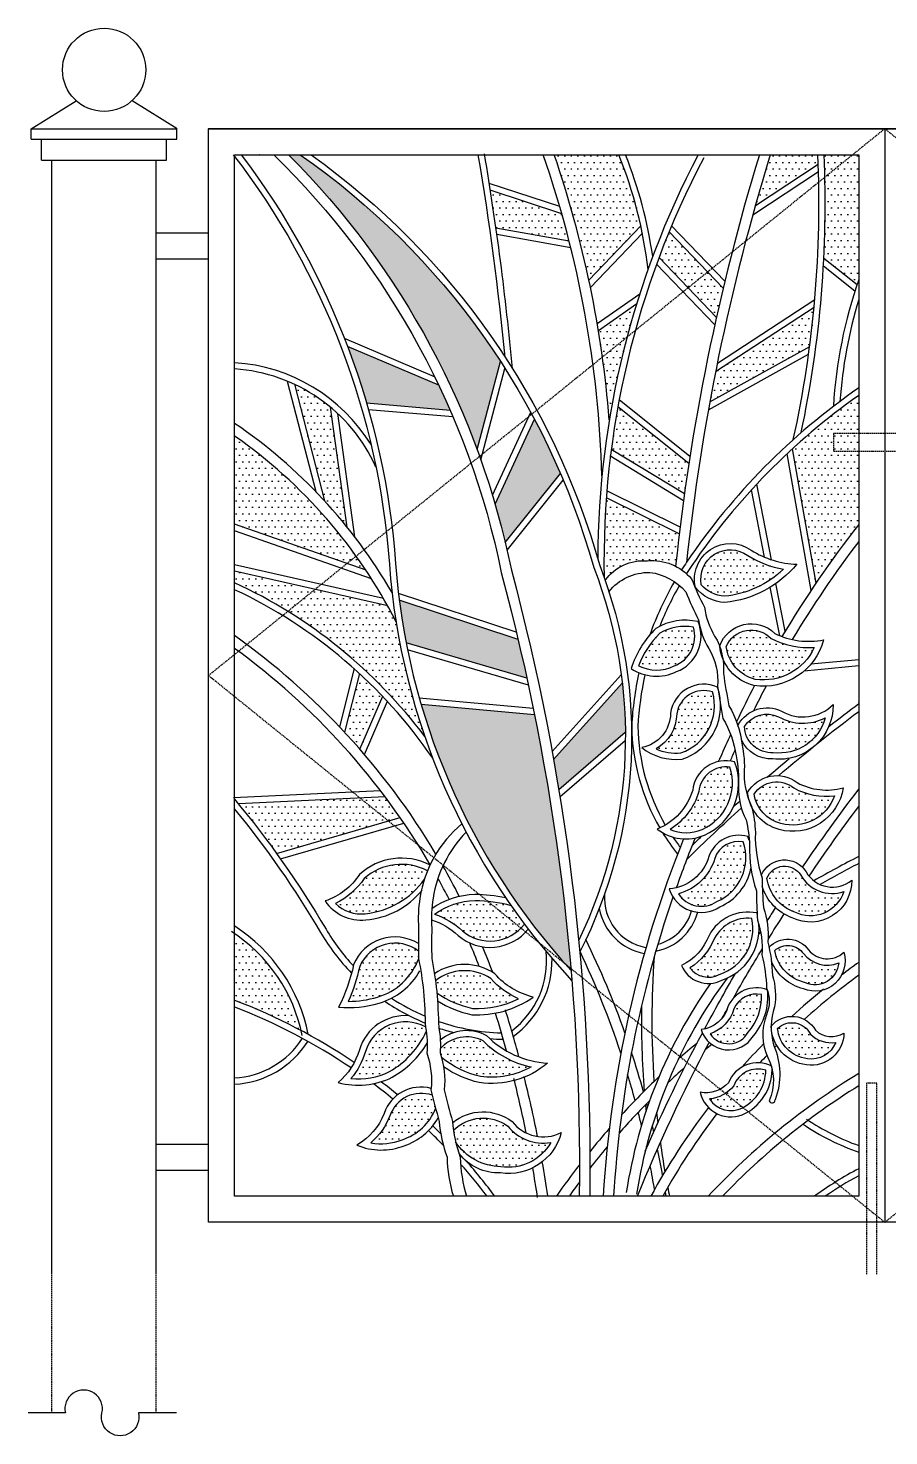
# Model space of a CAD drawing. Extents: x -51224 to -13975, y -20628 to 9094.
# Drawn here: x -44090 to -43263, y -17197 to -15845 of the extents above; entities that cross this region are included whole.
import ezdxf

# ---------------------------------------------------------------- set-up
doc = ezdxf.new("R2010")
doc.units = 0
doc.header["$LTSCALE"] = 5
doc.header["$MEASUREMENT"] = 0
doc.linetypes.add('HIDDEN', pattern=[0.375, 0.25, -0.125])
doc.layers.get('0').update_dxf_attribs({"linetype": 'CONTINUOUS'})
for name, color, linetype in [('0-MISC', 2, 'CONTINUOUS'), ('0-T_BLOCK', 7, 'CONTINUOUS'), ('1', 8, 'CONTINUOUS'), ('5', 5, 'CONTINUOUS'), ('GRILLES', 1, 'CONTINUOUS')]:
    doc.layers.add(name, color=color, linetype=linetype)
pattern_1 = [(0, (-27508.493, -23273.97), (3.125, 6.25), [0, -6.25])]

msp = doc.modelspace()

# ---------------------------------------------------------------- hatches: boundary and pattern name
at = {"layer": 'GRILLES'}
h = msp.add_hatch(dxfattribs=at)
h.set_pattern_fill('DOTS', color=2, scale=100, style=0)
h.set_pattern_definition(pattern_1)
h.paths.add_polyline_path([(-43658.4, -16249.7), (-43636, -16165.1, 0.096936), (-43828.3, -15966.7), (-43839.5, -15966.7, -0.108349)])
h.paths.add_polyline_path([(-43641.1, -16302.2, -0.012177), (-43631.3, -16339.1), (-43578.3, -16272.7, 0.020153), (-43603.4, -16220.4)])
h.paths.add_polyline_path([(-43584.9, -16547.3, -0.003305), (-43579.9, -16576.2), (-43516, -16521.2, 0.026352), (-43518.9, -16474.1)])
h.paths.add_polyline_path([(-43574.6, -16742.9), (-43568.3, -16748, 0.027859), (-43603.2, -16504.4), (-43712.1, -16494.7, 0.110487)])
h.paths.add_polyline_path([(-43610.6, -16469.3, 0.004328), (-43619, -16432), (-43733.1, -16394.4, 0.015914), (-43726.6, -16435.2)])
h.paths.add_polyline_path([(-43684.2, -16212.1, 0.008557), (-43695.2, -16188), (-43782.8, -16150.9, -0.019491), (-43764.5, -16205.3)], flags=17)
h = msp.add_hatch(dxfattribs=at)
h.set_pattern_fill('DOTS', color=2, scale=100, style=0)
h.set_pattern_definition(pattern_1)
h.paths.add_polyline_path([(-43514.3, -16141.9), (-43538, -16161, -0.014471), (-43531.4, -16221.2, -0.02416)])
h.paths.add_polyline_path([(-43541.9, -16135.3, -0.006215), (-43538, -16161), (-43514.3, -16141.9, -0.010014), (-43505, -16109.6)])
h.paths.add_polyline_path([(-43551, -16087), (-43501.1, -16034.9, 0.042293), (-43522.2, -15966.7), (-43584.2, -15966.7, -0.029823)])
h.paths.add_polyline_path([(-43570, -16049.5, 0.006558), (-43577, -16023.3), (-43645.7, -16000.8, -0.003267), (-43640.3, -16037)])
h = msp.add_hatch(dxfattribs=at)
h.set_pattern_fill('DOTS', color=2, scale=100, style=0)
h.set_pattern_definition(pattern_1)
h.paths.add_polyline_path([(-43429.3, -16174.9, 0.003532), (-43434.8, -16204), (-43338.9, -16150.8, 0.009034), (-43334.7, -16113.1)])
h.paths.add_polyline_path([(-43330.7, -15975.6, 0.002104), (-43331, -15966.7), (-43376.7, -15966.7, 0.00606), (-43391.1, -16015.4)])
h.paths.add_polyline_path([(-43291.7, -16197.8, 0.032439), (-43355.4, -16248.9), (-43332.8, -16377.9, -0.017291), (-43291.7, -16321.7)])
h = msp.add_hatch(dxfattribs=at)
h.set_pattern_fill('DOTS', color=2, scale=100, style=0)
h.set_pattern_definition(pattern_1)
h.paths.add_polyline_path([(-43291.7, -15966.7), (-43297.6, -15966.7), (-43324.3, -15988.3, -0.018401), (-43325.3, -16066.1), (-43293.4, -16091.3, -0.002916), (-43291.7, -16086.3)])
h.paths.add_polyline_path([(-43324.3, -15988.3), (-43297.6, -15966.7), (-43325, -15966.7, -0.005104)])
h = msp.add_hatch(dxfattribs=at)
h.set_pattern_fill('DOTS', color=2, scale=100, style=0)
h.set_pattern_definition(pattern_1)
h.paths.add_polyline_path([(-43494.8, -16356.6, -0.143846), (-43467.7, -16361.7, -0.003707), (-43464.2, -16330.7), (-43534.2, -16296, 0.023054), (-43536.4, -16372.8, -0.001524), (-43535.4, -16375.4, -0.266029)])
h.paths.add_polyline_path([(-43523.1, -16208.6, 0.01246), (-43529.5, -16249.6), (-43459.2, -16292.4, -0.003504), (-43454.9, -16263.2)])
h.paths.add_polyline_path([(-43436.9, -16079.3), (-43455.7, -16094.5), (-43428.5, -16122.8, -0.003422), (-43422, -16094.8)])
h.paths.add_polyline_path([(-43474, -16040.8, 0.007917), (-43483.6, -16065.4), (-43455.7, -16094.5), (-43436.9, -16079.3)])
h = msp.add_hatch(dxfattribs=at)
h.set_pattern_fill('DOTS', color=2, scale=100, style=0)
h.set_pattern_definition(pattern_1)
h.paths.add_polyline_path([(-43799.2, -16209.1, 0.064156), (-43833.7, -16187.1), (-43804.9, -16299, -0.016751), (-43783.1, -16324.3)])
h.paths.add_polyline_path([(-43708.6, -16525.2, -0.04339), (-43736.2, -16415, 0.008777), (-43744.3, -16399.9), (-43814, -16384.1), (-43840.1, -16405.2, -0.093705)])
h.paths.add_polyline_path([(-43783.3, -16359.3), (-43774.5, -16352.2, 0.084583), (-43891.3, -16236.7), (-43891.3, -16321.3)])
h.paths.add_polyline_path([(-43765.1, -16365.7, 0.008419), (-43774.5, -16352.2), (-43783.3, -16359.3)])
h.paths.add_polyline_path([(-43840.1, -16405.2), (-43814, -16384.1), (-43891.3, -16366.5), (-43891.3, -16377.7, -0.030335)])
h.paths.add_polyline_path([(-43749.1, -16486.7, 0.016562), (-43771.4, -16464.7), (-43785.7, -16521.1, -0.007974), (-43770.9, -16537.5)])
h.paths.add_polyline_path([(-43743.4, -16606.4), (-43770.6, -16584.5), (-43887.6, -16590, -0.015774), (-43851, -16637.7)])
h = msp.add_hatch(dxfattribs=at)
h.set_pattern_fill('DOTS', scale=100, style=0)
h.set_pattern_definition(pattern_1)
h.paths.add_polyline_path([(-43363.9, -16364.6, -0.100632), (-43398.4, -16351.4, 0.678632), (-43443, -16379.5, 0.206557), (-43420.6, -16390.6, 0.164112)])
h = msp.add_hatch(dxfattribs=at)
h.set_pattern_fill('DOTS', scale=100, style=0)
h.set_pattern_definition(pattern_1)
h.paths.add_polyline_path([(-43469.2, -16457.5, 0.397699), (-43450.6, -16420.2, 0.175439), (-43482.9, -16426.2, 0.105699), (-43503.2, -16457.3, 0.237244)])
h.paths.add_polyline_path([(-43486.5, -16537.2, 0.130987), (-43462.7, -16541.1, 0.397526), (-43432.2, -16482.5, 0.465603), (-43466.6, -16503.4, -0.265033)])
h.paths.add_polyline_path([(-43368.7, -16506.4, 0.389173), (-43401.5, -16515.8, 0.421821), (-43374, -16540.8, 0.177215), (-43343.2, -16533.7, -0.001399), (-43336, -16528, 0.132187), (-43323.9, -16507.4, -0.249963)])
h.paths.add_polyline_path([(-43419.1, -16439, 0.310147), (-43391.2, -16470.4, 0.331679), (-43334.5, -16439.7, -0.135102), (-43376, -16431.2, 0.543135)])
h = msp.add_hatch(dxfattribs=at)
h.set_pattern_fill('DOTS', scale=100, style=0)
h.set_pattern_definition(pattern_1)
h.paths.add_polyline_path([(-43473, -16614.5, 0.206915), (-43442.3, -16614.5, 0.385547), (-43415.5, -16554.8, 0.432961), (-43445.3, -16578.1, -0.183281)])
h.paths.add_polyline_path([(-43366.6, -16608.8, 0.391506), (-43314.9, -16582.3, -0.155677), (-43354.2, -16574.7, 0.442519), (-43392.3, -16580.5, 0.299569)])
h.paths.add_polyline_path([(-43402.8, -16626.4, 0.365015), (-43430.1, -16642.4, -0.262488), (-43465, -16676.3, 0.422404), (-43428.1, -16683.7, 0.395718)])
h = msp.add_hatch(dxfattribs=at)
h.set_pattern_fill('DOTS', color=2, scale=100, style=0)
h.set_pattern_definition(pattern_1)
h.paths.add_polyline_path([(-43743.4, -16606.4), (-43732.3, -16603.2, 0.00895), (-43746.7, -16583.3), (-43770.6, -16584.5)])
h = msp.add_hatch(dxfattribs=at)
h.set_pattern_fill('DOTS', scale=100, style=0)
h.set_pattern_definition(pattern_1)
h.paths.add_polyline_path([(-43660.4, -16682.7, 0.147361), (-43699.3, -16695.9, -0.107005), (-43672.5, -16711.9, 0.395116), (-43616.2, -16709.2), (-43648.4, -16683.3, 0.023798)])
h.paths.add_polyline_path([(-43625.9, -16687.5, 0.045268), (-43648.4, -16683.3), (-43616.2, -16709.2, 0.03056), (-43613, -16705.4, -0.008425)])
h.paths.add_polyline_path([(-43709, -16662.4, -0.018775), (-43706, -16654.2, 0.313479), (-43766.8, -16661.7, -0.131146), (-43794.5, -16685.6, 0.223388), (-43765.8, -16695.4, 0.216081)])
h.paths.add_polyline_path([(-43771.2, -16746.1, -0.048306), (-43782.1, -16779.6, 0.074583), (-43754.2, -16775.5, 0.23813), (-43714.5, -16738.5, 0.000117), (-43714.6, -16738.3, -0.003517), (-43714.7, -16731.4, 0.489687)])
h.paths.add_polyline_path([(-43698.4, -16759.8, -0.004907), (-43697.1, -16769.9, -0.000458), (-43697, -16771.4, 0.101386), (-43662.7, -16786.4, 0.129701), (-43618.6, -16777.1, -0.109915), (-43645.2, -16757.7, 0.323746)])
h = msp.add_hatch(dxfattribs=at)
h.set_pattern_fill('DOTS', scale=100, style=0)
h.set_pattern_definition(pattern_1)
h.paths.add_polyline_path([(-43435.1, -16873.3, 0.391269), (-43403.3, -16881.8, 0.002632), (-43403, -16881.6), (-43419.8, -16868, -0.118857)])
h.paths.add_polyline_path([(-43419.8, -16868), (-43403, -16881.6, 0.26851), (-43381, -16845.8, 0.407719), (-43411.8, -16860.8, -0.078724)])
h.paths.add_polyline_path([(-43398, -16809.2, 0.193031), (-43385.1, -16773.1, 0.356786), (-43411.7, -16786.8, -0.242894), (-43434.6, -16810.9, 0.556781)])
h.paths.add_polyline_path([(-43394.5, -16700, 0.301201), (-43430.2, -16718.8, -0.158313), (-43453.9, -16747.5, 0.371501), (-43425.8, -16753.8, 0.386808)])
h.paths.add_polyline_path([(-43344.8, -16733.8, 0.4558), (-43372.5, -16730.8, 0.302013), (-43343, -16761.7, 0.519187), (-43311, -16742.7, -0.334927)])
h.paths.add_polyline_path([(-43338.2, -16811.1, 0.508622), (-43369.7, -16805.6, 0.356511), (-43341.1, -16834.7, 0.345546), (-43313.9, -16819.1, -0.232717)])
h.paths.add_polyline_path([(-43353.2, -16693.9, 0.460328), (-43306.1, -16674.2, -0.355755), (-43347.5, -16658.4, 0.619419), (-43380, -16661.4, 0.281137)])
h = msp.add_hatch(dxfattribs=at)
h.set_pattern_fill('DOTS', color=2, scale=100, style=0)
h.set_pattern_definition(pattern_1)
h.paths.add_polyline_path([(-43827.6, -16807.6, 0.188764), (-43891.3, -16714.8), (-43891.3, -16778.6, -0.030996)])
h = msp.add_hatch(dxfattribs=at)
h.set_pattern_fill('DOTS', scale=100, style=0)
h.set_pattern_definition(pattern_1)
h.paths.add_polyline_path([(-43707.3, -16808.5, 0.01156), (-43708, -16804.6, 0.000146), (-43708, -16804.1, 0.472912), (-43765.7, -16827.7, -0.105823), (-43779.6, -16853.8, 0.145286), (-43742.7, -16847.1, 0.159444)])
h.paths.add_polyline_path([(-43606.6, -16842.6, -0.142619), (-43652.9, -16817.3, 0.348834), (-43693.7, -16824.9, -0.012315), (-43694, -16829.1, -0.014463), (-43692.6, -16833.6, 0.111348), (-43655.2, -16851.7, 0.164545)])
h.paths.add_polyline_path([(-43635.6, -16938.4, 0.31487), (-43587.7, -16915.1, -0.271394), (-43628.9, -16899.3, 0.367571), (-43681.1, -16903.4, 0.021902), (-43679, -16914.6, 0.248649)])
h.paths.add_polyline_path([(-43698.2, -16882.5, -0.00325), (-43701.4, -16869.8, 0.420078), (-43742.1, -16889.4, -0.122003), (-43760.4, -16915.4, 0.14191), (-43730.5, -16912.5, 0.223667)])

# ---------------------------------------------------------------- linework, layer by layer
for p, q in [((-44086.8, -15941.7, 0), (-43946.8, -15941.7, 0)), ((-44086.8, -15951.7, 0), (-44086.8, -15941.7, 0)), ((-43946.8, -15951.7, 0), (-43946.8, -15941.7, 0)), ((-44086.8, -15951.7, 0), (-43946.8, -15951.7, 0)), ((-44076.8, -15971.7, 0), (-44076.8, -15951.7, 0)), ((-43956.8, -15971.7, 0), (-43956.8, -15951.7, 0)), ((-44076.8, -15971.7, 0), (-43956.8, -15971.7, 0)), ((-44066.8, -17041.7, 0), (-44066.8, -15971.7, 0)), ((-43966.8, -17041.7, 0), (-43966.8, -15971.7, 0))]:
    msp.add_line(p, q)
at = {"color": 3}
for p, q in [((-43916.3, -16991.7, 0), (-43916.3, -15941.7, 0)), ((-42617.1, -15941.7, 0), (-43916.3, -15941.7, 0)), ((-43891.3, -15966.7, 0), (-43291.7, -15966.7, 0)), ((-43966.8, -16041.7, 0), (-43916.8, -16041.7, 0)), ((-43966.8, -16066.7, 0), (-43916.8, -16066.7, 0)), ((-43291.7, -16966.7, 0), (-43891.3, -16966.7, 0)), ((-42617.1, -16991.7, 0), (-43916.3, -16991.7, 0))]:
    msp.add_line(p, q, dxfattribs=at)
at = {"color": 3, "elevation": 0}
for points in [[(-43916.3, -15941.7), (-42617.1, -15941.7), (-42617.1, -16991.7), (-43916.3, -16991.7)], [(-43891.3, -15966.7), (-43291.7, -15966.7), (-43291.7, -16966.7), (-43891.3, -16966.7)]]:
    msp.add_lwpolyline(points, close=True, dxfattribs=at)
for points in [[(-43291.7, -16966.7), (-43891.3, -16966.7), (-43891.3, -15966.7), (-43291.7, -15966.7)], [(-43891.3, -15966.7), (-43291.7, -15966.7)], [(-43291.7, -16966.7), (-43891.3, -16966.7)]]:
    msp.add_lwpolyline(points, dxfattribs=at)
msp.add_circle((-44016.7, -15885.1, 0), 40)
at = {"layer": '0-MISC', "color": 8, "elevation": 0}
msp.add_lwpolyline([(-43947.1, -17174.8), (-43983.7, -17174.8, -1.253566), (-44018.8, -17174.8, 1.253566), (-44053.9, -17174.8), (-44089.7, -17174.8)], format="xyb", dxfattribs=at)
at = {"layer": '0-T_BLOCK'}
for p, q in [((-44086.8, -15941.7, 0), (-44043.4, -15914.8, 0)), ((-43946.6, -15941.7, 0), (-43989.9, -15914.8, 0))]:
    msp.add_line(p, q, dxfattribs=at)
at = {"layer": '1', "color": 4}
msp.add_line((-43266.7, -15941.7, 0), (-43266.7, -16991.7, 0), dxfattribs=at)
at = {"layer": '1'}
msp.add_line((-43291.7, -16492.4, 0), (-43291.7, -16491.9, 0), dxfattribs=at)
for centre in [(-43916.3, -15942.2, 0), (-43867.3, -15967.2, 0)]:
    msp.add_arc(centre, 0.5, 90, 180, dxfattribs=at)
at = {"layer": '5', "color": 3}
for p, q in [((-43967.3, -16916.8, 0), (-43917.3, -16916.8, 0)), ((-43967.3, -16941.8, 0), (-43917.3, -16941.8, 0))]:
    msp.add_line(p, q, dxfattribs=at)
at = {"layer": 'GRILLES'}
for p, q in [((-43391.1, -16015.4, 0), (-43330.7, -15975.6, 0)), ((-43393.5, -16024.3, 0), (-43330.5, -15982.6, 0)), ((-43579, -16016.3, 0), (-43646.7, -15994.1, 0)), ((-43577, -16023.3, 0), (-43645.7, -16000.8, 0)), ((-43570, -16049.5, 0), (-43640.3, -16037, 0)), ((-43568.4, -16055.9, 0), (-43639.4, -16043.2, 0)), ((-43551, -16087, 0), (-43501.1, -16034.9, 0)), ((-43549.5, -16094.1, 0), (-43499.6, -16042, 0)), ((-43422, -16094.8, 0), (-43474, -16040.8, 0)), ((-43420.3, -16087.9, 0), (-43471.5, -16034.8, 0)), ((-43430, -16129.9, 0), (-43485.9, -16071.6, 0)), ((-43428.5, -16122.8, 0), (-43483.6, -16065.4, 0)), ((-43325.3, -16066.1, 0), (-43293.4, -16091.3, 0)), ((-43325.7, -16073.4, 0), (-43295.4, -16097.3, 0)), ((-43543, -16128.7, 0), (-43502.1, -16100.2, 0)), ((-43541.9, -16135.3, 0), (-43505, -16109.6, 0)), ((-43427.6, -16166.7, 0), (-43334, -16105.5, 0)), ((-43429.3, -16174.9, 0), (-43334.7, -16113.1, 0)), ((-43699.2, -16179.8, 0), (-43785.8, -16143.1, 0)), ((-43695.2, -16188, 0), (-43782.8, -16150.9, 0)), ((-43434.8, -16204, 0), (-43338.9, -16150.8, 0)), ((-43658.4, -16249.7, 0), (-43636, -16165.1, 0)), ((-43436.2, -16211.6, 0), (-43339.9, -16158.3, 0)), ((-43654.8, -16259.6, 0), (-43631.6, -16171.9, 0)), ((-43840.7, -16184, 0), (-43813.4, -16290, 0)), ((-43833.7, -16187.1, 0), (-43804.9, -16299, 0)), ((-43684.2, -16212.1, 0), (-43764.5, -16205.3, 0)), ((-43453.9, -16256.4, 0), (-43521.8, -16201.9, 0)), ((-43783.1, -16324.3, 0), (-43799.2, -16209.1, 0)), ((-43775.7, -16333.7, 0), (-43792.2, -16215.2, 0)), ((-43681.6, -16218.3, 0), (-43762.8, -16211.5, 0)), ((-43643.7, -16293.4, 0), (-43606.9, -16213.8, 0)), ((-43641.1, -16302.2, 0), (-43603.4, -16220.4, 0)), ((-43454.9, -16263.2, 0), (-43523.1, -16208.6, 0)), ((-43460.1, -16298.9, 0), (-43530.8, -16255.8, 0)), ((-43459.2, -16292.4, 0), (-43529.5, -16249.6, 0)), ((-43337.6, -16385.1, 0), (-43360.6, -16253.8, 0)), ((-43332.8, -16377.9, 0), (-43355.4, -16248.9, 0)), ((-43631.3, -16339.1, 0), (-43578.3, -16272.7, 0)), ((-43629.6, -16346.5, 0), (-43575.7, -16279, 0)), ((-43375.7, -16355.5, 0), (-43389.8, -16283, 0)), ((-43464.2, -16330.7, 0), (-43534.2, -16296, 0)), ((-43463.4, -16324.4, 0), (-43533.7, -16289.5, 0)), ((-43382.3, -16353, 0), (-43394.9, -16288.5, 0)), ((-43765.1, -16365.7, 0), (-43891.3, -16321.3, 0)), ((-43759.7, -16374, 0), (-43891.3, -16327.7, 0)), ((-43748.3, -16392.8, 0), (-43891.3, -16360.4, 0)), ((-43744.3, -16399.9, 0), (-43891.3, -16366.5, 0)), ((-43367.6, -16428.5, 0), (-43376.7, -16381.8, 0)), ((-43362.4, -16424.1, 0), (-43371.3, -16378.3, 0)), ((-43620.7, -16425.2, 0), (-43733.9, -16387.8, 0)), ((-43619, -16432, 0), (-43733.1, -16394.4, 0)), ((-43610.6, -16469.3, 0), (-43726.6, -16435.2, 0)), ((-43609.1, -16476, 0), (-43725.2, -16441.9, 0)), ((-43776.5, -16460.1, 0), (-43790.6, -16515.9, 0)), ((-43291.7, -16457.5, 0), (-43344.3, -16462.5, 0)), ((-43291.7, -16451.5, 0), (-43337.7, -16455.8, 0)), ((-43771.4, -16464.7, 0), (-43785.7, -16521.1, 0)), ((-43586.3, -16539.8, 0), (-43519.9, -16466.2, 0)), ((-43584.9, -16547.3, 0), (-43518.9, -16474.1, 0)), ((-43770.9, -16537.5, 0), (-43749.1, -16486.7, 0)), ((-43604.5, -16498.3, 0), (-43713.9, -16488.5, 0)), ((-43766.5, -16542.6, 0), (-43744.6, -16491.4, 0)), ((-43603.2, -16504.4, 0), (-43712.1, -16494.7, 0)), ((-43579.9, -16576.2, 0), (-43516, -16521.2, 0)), ((-43578.8, -16583.1, 0), (-43516, -16529.1, 0)), ((-43751.1, -16577.5, 0), (-43892.3, -16584.3, 0)), ((-43746.7, -16583.3, 0), (-43887.6, -16590, 0)), ((-43851, -16637.7, 0), (-43732.3, -16603.2, 0)), ((-43847.3, -16642.8, 0), (-43728.7, -16608.4, 0))]:
    msp.add_line(p, q, dxfattribs=at)
at = {"layer": 'GRILLES', "linetype": 'HIDDEN'}
for p, q in [((-44066.8, -17174.8, 0), (-44066.8, -17041.7, 0)), ((-43966.8, -17174.8, 0), (-43966.8, -17041.7, 0))]:
    msp.add_line(p, q, dxfattribs=at)
at = {"layer": 'GRILLES', "linetype": 'HIDDEN', "elevation": 0}
for points in [[(-43266.7, -15941.7), (-43916.3, -16466.7), (-43266.7, -16991.7), (-42617.1, -16466.7)], [(-43315.9, -16251.4), (-43218.2, -16251.4), (-43218.2, -16234.3), (-43315.9, -16234.3)]]:
    msp.add_lwpolyline(points, close=True, dxfattribs=at)
at = {"layer": 'GRILLES', "elevation": 0}
for points in [[(-43892.6, -15966.7, -0.147054), (-43742.7, -16359.8, 0.171357), (-43567.3, -16759.8, -1.948613)], [(-43885, -15966.7, -0.145454), (-43736.7, -16359.3, 0.168329), (-43568.1, -16750, 0.165242)], [(-43853.7, -15966.7, -0.150811), (-43635.2, -16367.8, -0.068629), (-43560.2, -16966.7)], [(-43839.5, -15966.7, -0.147388), (-43625.5, -16365.5, -0.068594), (-43550.2, -16966.9)], [(-43828.3, -15966.7, -0.174235), (-43546.3, -16363.1, -0.208179), (-43560.8, -16720.8, -0.208179)], [(-43817.8, -15966.7, -0.171094), (-43540.6, -16361.2, -0.213577), (-43559.7, -16732.1)], [(-43291.7, -16190.5, 0.093281), (-43457.1, -16357.8, 0.007115), (-43461.9, -16365.2, 0.007115)], [(-43291.7, -16321.7, 0.032414), (-43365.5, -16429.3)], [(-43291.7, -16338, 0.028549), (-43355.6, -16432.2)], [(-43535.4, -16375.4, -0.266029), (-43494.8, -16356.6, -0.249457), (-43452.3, -16374, 0.03088), (-43439.9, -16401.1, 0.100136), (-43430.2, -16428.8, -0.158377), (-43421.8, -16464.7, 0.008948), (-43416.5, -16495.8, -0.100671), (-43404, -16531.8, -0.062282), (-43401.8, -16561, 0.120989), (-43394.4, -16593, -0.052555), (-43391.1, -16617.5, 0.089477), (-43384.5, -16661.2, 0.022272), (-43383.3, -16689.5, -0.097925), (-43379.1, -16722.7, -0.050393), (-43374.6, -16754.7, -0.112896), (-43372.6, -16784.8, 0.1518), (-43373.5, -16821.4, -0.192061), (-43372.1, -16874.3, -16.256874)], [(-43531.8, -16386.2, -0.231717), (-43492.4, -16367.7, -0.184664), (-43457.9, -16386.2, 0.03088), (-43445.6, -16413.2, 0.100136), (-43435.8, -16440.9, -0.158377), (-43427.4, -16476.9, 0.008948), (-43422.2, -16508, -0.100671), (-43409.6, -16543.9, -0.062282), (-43407.4, -16573.2, 0.120989), (-43400, -16605.2, -0.052555), (-43396.7, -16629.6, 0.089477), (-43390.1, -16673.4, 0.022272), (-43388.9, -16701.7, -0.097925), (-43384.7, -16734.9, -0.050393), (-43380.3, -16766.9, -0.209993), (-43380.5, -16792.6, 0.197948), (-43379.2, -16833.6, -0.229576), (-43377.8, -16875.1, -16.256874)], [(-43468.8, -16376.5, 0.045842), (-43492.5, -16427.8)], [(-43697.9, -16638.2, 0.103834), (-43891.3, -16428.4)], [(-43703.4, -16648.4, 0.103404), (-43891.3, -16440.7)], [(-43502.9, -16464, 0.04199), (-43509.9, -16515.2, 0.127799), (-43482.9, -16613.1)], [(-43497.2, -16465.9, 0.041284), (-43503.9, -16515.4, 0.127883), (-43477.6, -16610.3)], [(-43391.8, -16476.4, 0.009651), (-43409.2, -16511.1, 0.009651)], [(-43380.8, -16476.9, 0.006661), (-43392.9, -16500.5, 0.006661)], [(-43407.5, -16515.9, -0.013047), (-43407.5, -16514.2, -0.407265), (-43365.9, -16501.1, 0.334187), (-43316.3, -16494.6, -0.451391), (-43374.2, -16546.8, -0.301152), (-43404.5, -16528.6, -0.301152)], [(-43369, -16562.9, -0.015134), (-43291.7, -16501.2, -0.015134)], [(-43320.5, -16515.7, -0.005533), (-43291.7, -16493.7, -0.005533)], [(-43414.8, -16523.2, 0.005939), (-43424.6, -16545, 0.001097), (-43426.7, -16549.3)], [(-43343.2, -16533.7, -0.001399), (-43336, -16528)], [(-43410.6, -16538, 0.00294), (-43415.3, -16548.8)], [(-43379.7, -16564.2, -0.004235), (-43358.5, -16546.3)], [(-43891.3, -16585.6, -0.040138), (-43803.5, -16710.4, 0.054369), (-43777.2, -16745.6, 0.054369)], [(-43399.1, -16581, -0.000136), (-43398.4, -16580.4, -0.000136)], [(-43345.9, -16650.9, -0.013682), (-43291.7, -16575.9)], [(-43891.3, -16595, -0.038217), (-43808.7, -16713.5, 0.059051), (-43779, -16752.5, 0.059051)], [(-43457, -16643.3, -0.011043), (-43404.5, -16593.9)], [(-43412.2, -16592.7, -0.001243), (-43406.1, -16587.3, -0.001243)], [(-43397, -16587.2, -0.00001), (-43396.9, -16587.1, -0.00001)], [(-43339.5, -16659.4, -0.012244), (-43291.7, -16592.4)], [(-43673, -16609.2, 0.18277), (-43713.3, -16680.4, 0.058651), (-43714.6, -16709.4, 0.014697), (-43714.6, -16738.3, -0.015354), (-43709.8, -16769.9, -0.010415), (-43708, -16804.6, -0.071318), (-43706.7, -16829.1, -0.112487), (-43702.7, -16864.7, 0.007782), (-43694.8, -16894.9, 0.067424), (-43687.2, -16929.2, 0.073523), (-43681.2, -16966.7, -3.130091)], [(-43668.9, -16617.2, 0.156748), (-43700.6, -16680.4, 0.058651), (-43701.9, -16709.4, 0.014697), (-43701.9, -16738.3, -0.015354), (-43697.1, -16769.9, -0.010415), (-43695.3, -16804.6, -0.071318), (-43694, -16829.1, -0.112487), (-43690, -16864.7, 0.007782), (-43682.1, -16894.9, 0.067424), (-43674.5, -16929.2, 0.073523), (-43668.5, -16966.7)], [(-43460, -16623.6, 0.081533), (-43537.2, -16966.7)], [(-43480.3, -16617.6, 0.031268), (-43465.8, -16638.2, 0.031268)], [(-43396.9, -16625, 0.019165), (-43398.3, -16621.3, 0.399739), (-43435.8, -16640.6, -0.308794), (-43473.8, -16671.7, 0.497927), (-43425.2, -16688.9, 0.242814), (-43395.3, -16652.1, 0.242814)], [(-43470.4, -16621.8, 0.015546), (-43463.2, -16631.7, 0.015546)], [(-43448.9, -16622.8, 0.011897), (-43467.1, -16670.6, 0.011897)], [(-43451.7, -16629.7, -0.001895), (-43442.7, -16621.1)], [(-43704, -16648.5, 0.312643), (-43771.3, -16657.8, -0.164509), (-43804.3, -16683.2, 0.279095), (-43765.3, -16701.4, 0.205451), (-43711.2, -16672.8, 2.951473)], [(-43706, -16654.2, 0.313479), (-43766.8, -16661.7, -0.131146), (-43794.5, -16685.6, 0.223388), (-43765.8, -16695.4, 0.216081), (-43709, -16662.4, 0.20574)], [(-43675.5, -16678.7, 0.011922), (-43691.2, -16649.5)], [(-43385.4, -16658.6, -0.611223), (-43342.3, -16655.3, 0.466611), (-43298.5, -16663.2, -0.560733), (-43355.6, -16699.4, -0.237679), (-43384.4, -16669.2, -0.237679)], [(-43685.2, -16681.6, 0.008341), (-43696, -16661.5)], [(-43701.7, -16690.2, -0.143274), (-43660.5, -16676.7, -0.055963), (-43631.1, -16680, -0.089432)], [(-43470.2, -16679.4, 0.068421), (-43527.2, -16966.7)], [(-43699.3, -16695.9, -0.147361), (-43660.4, -16682.7, -0.069141), (-43625.9, -16687.5, -0.055762)], [(-43389.3, -16695.8, 0.005846), (-43389.7, -16694.7, 0.33136), (-43435.6, -16716.3, -0.186911), (-43462.1, -16745.2, 0.435587), (-43423.4, -16759.3, 0.344796), (-43387.6, -16705.8, 0.344796)], [(-43380, -16703, -0.002318), (-43371.6, -16689.7)], [(-43702.2, -16701.2, -0.111431), (-43676.6, -16716.4, 0.421373), (-43609.2, -16710.3, -1.574568)], [(-43699.3, -16695.9, -0.107005), (-43672.5, -16711.9, 0.430879), (-43613, -16705.4, 0.393242)], [(-43378.9, -16720.2, -0.004305), (-43363.5, -16695.7)], [(-43714.8, -16724.1, 0.461655), (-43777, -16744.3, -0.061522), (-43791.4, -16785.2, 0.097386), (-43752.4, -16781.2, 0.196314), (-43713.3, -16750.2)], [(-43387.8, -16715.5, -0.000498), (-43386, -16712.6)], [(-43377.9, -16727.7, -0.476913), (-43340, -16730.2, 0.439154), (-43306.2, -16732.5, -0.636382), (-43344.9, -16767.5, -0.240136), (-43375.7, -16741.1, -0.240136)], [(-43714.7, -16731.4, 0.489687), (-43771.2, -16746.1, -0.048306), (-43782.1, -16779.6, 0.074583), (-43754.2, -16775.5, 0.23813), (-43714.5, -16738.5, 0.196463)], [(-43656.3, -16746.1, 0.00894), (-43665.5, -16723.4, 0.00894)], [(-43643.4, -16751.7, 0.009509), (-43653.1, -16727.2, 0.009509)], [(-43625.1, -16807.9, 0.262506), (-43592, -16731.8)], [(-43412.2, -16776.5, -0.008154), (-43384.5, -16729.2)], [(-43696.5, -16779, 0.090465), (-43663.5, -16792.4, 0.167574), (-43604.4, -16775.5, -0.158491), (-43641.2, -16753.2, 0.31014), (-43699.4, -16753.1, 0.321507)], [(-43623.6, -16813.2, 0.24712), (-43586.4, -16738.4, 1.559764)], [(-43291.7, -16742.2, 0.007651), (-43308.2, -16754.3, 0.007651)], [(-43697, -16771.4, 0.101386), (-43662.7, -16786.4, 0.129701), (-43618.6, -16777.1, -0.109915), (-43645.2, -16757.7, 0.323746), (-43698.4, -16759.8, 0.305746)], [(-43439.9, -16806.2, -0.009049), (-43410.1, -16752.7)], [(-43291.7, -16754.5, 0.025629), (-43344.2, -16796.9, 0.025629)], [(-43325.5, -16767.8, 0.015051), (-43356, -16794)], [(-43747.1, -16779.4, 0.053279), (-43708.1, -16800.5)], [(-43740.6, -16776.5, 0.045318), (-43708.4, -16793.9)], [(-43618.2, -16832.9, 0.009672), (-43631.2, -16787.7, 0.009672)], [(-43422.5, -16795, -0.001327), (-43418.2, -16787.2, -0.001327)], [(-43723.6, -16793.4, 0.351075), (-43771.5, -16826, -0.148254), (-43791.8, -16857.5, 0.187658), (-43739.9, -16852.4, 0.132224), (-43706.3, -16819.7)], [(-43708, -16804.1, 0.472912), (-43765.7, -16827.7, -0.105823), (-43779.6, -16853.8, 0.145286), (-43742.7, -16847.1, 0.159444), (-43707.3, -16808.5, 0.12411)], [(-43695.5, -16798.8, 0.076508), (-43634.9, -16809.9)], [(-43630.1, -16827.2, 0.007854), (-43640.7, -16790.8, 0.007854)], [(-43695.2, -16805.3, 0.017636), (-43681.1, -16809.4, 0.017636)], [(-43693.8, -16816.6, -0.311484), (-43649.2, -16812.4, 0.188383), (-43590.6, -16838.8, -0.215235), (-43656.3, -16857.6, -0.094051), (-43690.6, -16842.5)], [(-43693.7, -16824.9, -0.348834), (-43652.9, -16817.3, 0.142619), (-43606.6, -16842.6, -0.164545), (-43655.2, -16851.7, -0.111348), (-43692.6, -16833.6, -0.105573)], [(-43646.3, -16815.3, 0.015696), (-43633.2, -16816)], [(-43496.9, -16923.5, -0.018644), (-43442, -16810)], [(-43374.7, -16811.8, 0.000338), (-43375.4, -16812.5, 0.000338)], [(-43504.4, -16966.7, -0.024257), (-43435.4, -16819.1, -0.024257)], [(-43383.2, -16820.4, 0.011364), (-43403.9, -16842.6)], [(-43370.6, -16821.9, 0.001037), (-43372.6, -16823.8, 0.001037)], [(-43380, -16831.5, 0.00371), (-43386.8, -16838.6)], [(-43611.2, -16906, 0.011142), (-43623.1, -16853.6, 0.011142)], [(-43600.3, -16909.3, 0.012097), (-43613.2, -16851.9, 0.012097)], [(-43702.6, -16863.2, 0.393332), (-43747.8, -16887.3, -0.170741), (-43773.8, -16917.6, 0.19603), (-43728.5, -16918.2, 0.189489), (-43695.8, -16891.4, 0.189489)], [(-43701.4, -16869.8, 0.420078), (-43742.1, -16889.4, -0.122003), (-43760.4, -16915.4, 0.14191), (-43730.5, -16912.5, 0.223667), (-43698.2, -16882.5)], [(-43436.1, -16881.6, 0.038021), (-43491.5, -16966.7)], [(-43682, -16896.1, -0.345455), (-43624.7, -16895, 0.363771), (-43577.5, -16905.5, -0.384388), (-43636, -16944.4, -0.235997), (-43675.7, -16925.8)], [(-43681.1, -16903.4, -0.367571), (-43628.9, -16899.3, 0.271394), (-43587.7, -16915.1, -0.31487), (-43635.6, -16938.4, -0.248649), (-43679, -16914.6, -0.283444)], [(-43428, -16887.4, 0.036035), (-43480.1, -16966.7)], [(-43341.9, -16892.6, 0.063609), (-43291.7, -16918.1, 0.063609)], [(-43345.3, -16897.5, 0.065958), (-43291.7, -16924.4, 0.065958)], [(-43590.4, -16966.4, 0.006823), (-43595.8, -16933.7, 0.006823)], [(-43600.3, -16967.9, 0.005971), (-43604.9, -16939.5, 0.005971)]]:
    msp.add_lwpolyline(points, format="xyb", dxfattribs=at)
for points in [[(-43448.6, -16382.1, -0.693512), (-43395, -16346.4, 0.134591), (-43351.2, -16359.8, -0.196581), (-43420.4, -16396.6, -0.220919)], [(-43443, -16379.5, -0.678632), (-43398.4, -16351.4, 0.100632), (-43363.9, -16364.6, -0.164112), (-43420.6, -16390.6, -0.206557)], [(-43446.1, -16415, 0.196169), (-43486.6, -16421.5, 0.121333), (-43510.5, -16459.9, 0.267544), (-43466.8, -16463, 0.424854)], [(-43450.6, -16420.2, 0.175439), (-43482.9, -16426.2, 0.105699), (-43503.2, -16457.3, 0.237244), (-43469.2, -16457.5, 0.397699)], [(-43425.3, -16438.2, -0.548134), (-43372.4, -16426.3, 0.16447), (-43325.5, -16432.5, -0.381849), (-43392.4, -16476.3, -0.322068)], [(-43419.1, -16439, -0.543135), (-43376, -16431.2, 0.135102), (-43334.5, -16439.7, -0.331679), (-43391.2, -16470.4, -0.310147)], [(-43427.4, -16477.9, 0.500179), (-43472.6, -16502.9, -0.361189), (-43500.2, -16535.9, 0.198244), (-43461.4, -16547, 0.417673)], [(-43432.2, -16482.5, 0.465603), (-43466.6, -16503.4, -0.265033), (-43486.5, -16537.2, 0.130987), (-43462.7, -16541.1, 0.397526)], [(-43401.5, -16515.8, -0.389173), (-43368.7, -16506.4, 0.249963), (-43323.9, -16507.4, -0.372734), (-43374, -16540.8, -0.421821)], [(-43411, -16549.7, 0.461543), (-43451.3, -16576.9, -0.22665), (-43485.3, -16614.1, 0.275832), (-43439.9, -16620, 0.404152)], [(-43415.5, -16554.8, 0.432961), (-43445.3, -16578.1, -0.183281), (-43473, -16614.5, 0.206915), (-43442.3, -16614.5, 0.385547)], [(-43398.5, -16579.2, -0.458959), (-43350.8, -16569.6, 0.192137), (-43306.8, -16574.6, -0.451828), (-43368.1, -16614.6, -0.314399)], [(-43392.3, -16580.5, -0.442519), (-43354.2, -16574.7, 0.155677), (-43314.9, -16582.3, -0.391506), (-43366.6, -16608.8, -0.299569)], [(-43402.8, -16626.4, 0.365015), (-43430.1, -16642.4, -0.262488), (-43465, -16676.3, 0.422404), (-43428.1, -16683.7, 0.395718)], [(-43380, -16661.4, -0.619419), (-43347.5, -16658.4, 0.355755), (-43306.1, -16674.2, -0.460328), (-43353.2, -16693.9, -0.281137)], [(-43394.5, -16700, 0.301201), (-43430.2, -16718.8, -0.158313), (-43453.9, -16747.5, 0.371501), (-43425.8, -16753.8, 0.386808)], [(-43372.5, -16730.8, -0.4558), (-43344.8, -16733.8, 0.334927), (-43311, -16742.7, -0.519187), (-43343, -16761.7, -0.302013)], [(-43379.4, -16768.6, 0.40531), (-43417.4, -16784.8, -0.306295), (-43443.2, -16806.7, 0.652669), (-43393, -16812.7, 0.209826)], [(-43385.1, -16773.1, 0.356786), (-43411.7, -16786.8, -0.242894), (-43434.6, -16810.9, 0.556781), (-43398, -16809.2, 0.193031)], [(-43375.9, -16803.4, -0.529954), (-43333.3, -16807.4, 0.331441), (-43306, -16810, -0.451642), (-43341.8, -16840.6, -0.376142)], [(-43369.7, -16805.6, -0.508622), (-43338.2, -16811.1, 0.232717), (-43313.9, -16819.1, -0.345546), (-43341.1, -16834.7, -0.356511)], [(-43375.1, -16841.8, 0.438946), (-43417, -16857.7, -0.269356), (-43444.1, -16866.9, 0.496727), (-43400.4, -16887, 0.293647)], [(-43381, -16845.8, 0.407719), (-43411.8, -16860.8, -0.199447), (-43435.1, -16873.3, 0.393474), (-43403.2, -16881.7, 0.270151)]]:
    msp.add_lwpolyline(points, format="xyb", close=True, dxfattribs=at)
at = {"layer": 'GRILLES', "linetype": 'HIDDEN', "elevation": 0}
msp.add_lwpolyline([(-43274.4, -17041.7), (-43274.4, -16858.3), (-43284.4, -16858.3), (-43284.4, -17041.7)], dxfattribs=at)
at = {"layer": 'GRILLES'}
for centre, radius, start, end in [((-46411.3, -16430.9, 0), 2792.9, 5.5462, 9.5655), ((-46411.3, -16430.9, 0), 2798.9, 5.3067, 9.5655), ((-44574.4, -16305.1, 0), 1036.4, 1.6713, 19.0566), ((-44574.4, -16305.1, 0), 1046.4, 4.6013, 18.8676), ((-42702.9, -16357.5, 0), 839.6, 152.2618, 179.8112), ((-42702.9, -16357.5, 0), 833.6, 152.2618, 181.0474), ((-43913.8, -16125.1, 0), 422.4, 6.5685, 22.0108), ((-43913.8, -16125.1, 0), 428.4, 8.1317, 21.6868), ((-41375.1, -16582.5, 0), 2104.2, 162.9839, 173.9752), ((-41375.1, -16582.5, 0), 2094.2, 162.9001, 173.8471), ((-44381, -16013.9, 0), 1051, 347.568, 2.5721), ((-44381, -16013.9, 0), 1057, 348.0114, 2.5721), ((-42868, -16234.6, 0), 448.9, 160.7167, 176.6376), ((-42868, -16234.6, 0), 442.9, 163.0746, 175.9736), ((-43901.8, -16332.4, 0), 166.4, 31.754, 86.3716), ((-43901.8, -16332.4, 0), 160.4, 24.2193, 86.2356), ((-42929.8, -16713.6, 0), 630.1, 125.0567, 145.9957), ((-44171.7, -16637.1, 0), 498.8, 30.0893, 55.7933), ((-44171.7, -16637.1, 0), 488.8, 27.0203, 54.9926), ((-43201.8, -16531, 0), 302.5, 145.8403, 147.5914), ((-44091.9, -16812.8, 0), 479.1, 36.8858, 65.2488), ((-43201.8, -16531, 0), 302.5, 150.0828, 158.3503), ((-44091.9, -16812.8, 0), 473.1, 34.2994, 64.9134), ((-42764.8, -17662.5, 0), 1149.9, 117.27, 119.7202), ((-42764.8, -17662.5, 0), 1143.9, 117.425, 119.5512), ((-43487.7, -16680.2, 0), 48.4, 175.8276, 259.3203), ((-43487.7, -16680.2, 0), 54.4, 190.9391, 259.3203), ((-43496.5, -16680.5, 0), 45.8, 284.7638, 344.3744), ((-43496.5, -16680.5, 0), 51.8, 280.844, 344.8572), ((-43977.9, -16842.5, 0), 154.4, 11.2249, 57.2934), ((-43977.9, -16842.5, 0), 160.4, 11.2249, 57.2934), ((-44336.2, -17100.2, 0), 869.7, 19.5101, 25.9043), ((-44336.2, -17100.2, 0), 859.7, 18.3689, 25.3836), ((-42638.7, -16797.8, 0), 851.8, 175.911, 183.9636), ((-43043, -17036.7, 0), 467.8, 143.3249, 171.1366), ((-43043, -17036.7, 0), 477.8, 144.9511, 171.1366), ((-44092.5, -17306.4, 0), 564.8, 55.9695, 69.1234), ((-44092.5, -17306.4, 0), 558.8, 55.9303, 68.8886), ((-42638.7, -16797.8, 0), 861.8, 179.0493, 184.5291), ((-43895.9, -16770.8, 0), 82.5, 272.9923, 327.7712), ((-43895.9, -16770.8, 0), 88.5, 272.9923, 327.7712), ((-44336.2, -17100.2, 0), 869.7, 15.5849, 18.1974), ((-42976.1, -17388.1, 0), 738.2, 129.643, 131.4967), ((-42976.1, -17388.1, 0), 728.2, 128.861, 129.4849), ((-42976.1, -17388.1, 0), 738.2, 133.4496, 137.4311), ((-44336.2, -17100.2, 0), 859.7, 15.2008, 16.9413), ((-42976.1, -17388.1, 0), 728.2, 131.5533, 133.2832), ((-42941.4, -17427, 0), 675.9, 121.2152, 137.0877), ((-44092.5, -17306.4, 0), 558.8, 50.789, 53.2344), ((-44092.5, -17306.4, 0), 564.8, 50.6875, 52.7486), ((-42941.4, -17427, 0), 665.9, 121.738, 136.2826), ((-42976.1, -17388.1, 0), 728.2, 135.1703, 138.5509), ((-42638.7, -16797.8, 0), 861.8, 185.4014, 185.8057), ((-44336.2, -17100.2, 0), 869.7, 14.6148, 14.8237), ((-43375, -16874.2, 0), 2.93, 199.2462, 358.0177), ((-44336.2, -17100.2, 0), 859.7, 13.5545, 14.4202), ((-42638.7, -16797.8, 0), 851.8, 185.951, 186.6522), ((-44092.5, -17306.4, 0), 558.8, 44.038, 46.1016), ((-44092.5, -17306.4, 0), 564.8, 45.0165, 46.1264), ((-42976.1, -17388.1, 0), 738.2, 138.7944, 141.0402), ((-44336.2, -17100.2, 0), 869.7, 12.9665, 13.3744), ((-42976.1, -17388.1, 0), 728.2, 139.9399, 142.017), ((-44336.2, -17100.2, 0), 859.7, 12.075, 12.1592), ((-44336.2, -17100.2, 0), 869.7, 10.1594, 11.8607), ((-42638.7, -16797.8, 0), 851.8, 187.9316, 189.8281), ((-44092.5, -17306.4, 0), 558.8, 37.428, 41.5457), ((-44092.5, -17306.4, 0), 564.8, 36.9636, 41.3924), ((-42976.1, -17388.1, 0), 738.2, 142.2851, 145.1949), ((-44336.2, -17100.2, 0), 859.7, 9.3623, 10.915), ((-43143.9, -17225, 0), 320.8, 117.4344, 126.3857), ((-43143.9, -17225, 0), 314.8, 118.0028, 124.8765), ((-42976.1, -17388.1, 0), 728.2, 143.3201, 144.6461), ((-44336.2, -17100.2, 0), 869.7, 8.8266, 9.1296), ((-42638.7, -16797.8, 0), 851.8, 190.8566, 191.4387)]:
    msp.add_arc(centre, radius, start, end, dxfattribs=at)

doc.saveas('drawing.dxf')
